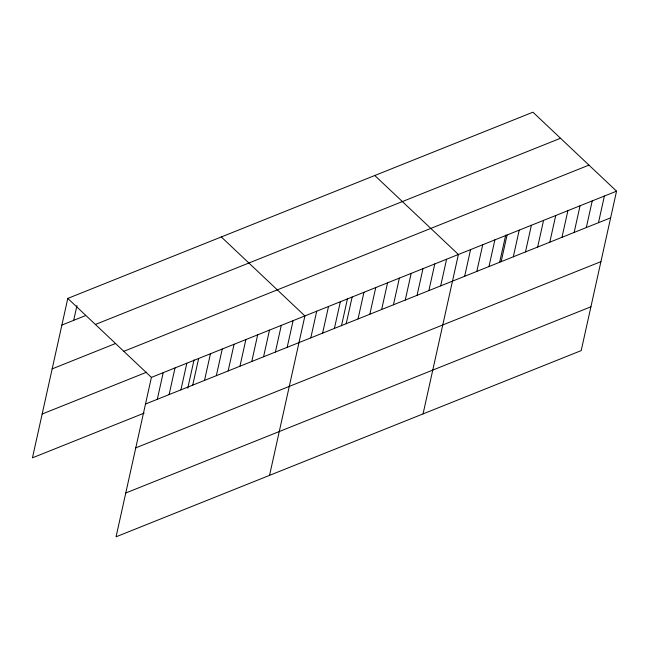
<?xml version="1.0" encoding="UTF-8"?>
<svg xmlns="http://www.w3.org/2000/svg" width="649" height="649" viewBox="0 0 649 649"><rect width="100%" height="100%" fill="white"/><g stroke="black" fill="none" stroke-linecap="round" stroke-linejoin="round"><path stroke-width="0.97" d="M616.55 191.171L151.404 377.385L116.057 536.804L581.204 350.598L616.55 191.171L532.943 112.196L67.796 298.402L32.45 457.829L144.167 413.105M73.694 320.338L76.971 305.525M157.301 399.322L163.207 372.656M169.105 394.592L175.019 367.926M180.917 389.862L186.823 363.205M187.772 388.167L194.043 359.871M192.721 385.141L198.635 358.475M204.532 380.411L210.438 353.746M216.336 375.682L222.25 349.024M228.148 370.96L234.054 344.294M239.952 366.231L245.866 339.565M251.763 361.501L257.669 334.843M263.567 356.78L269.481 330.114M275.379 352.05L281.285 325.384M287.183 347.32L293.097 320.663M269.554 475.36L304.9 315.933L221.293 236.95M310.798 337.869L316.712 311.204M322.602 333.14L328.516 306.482M334.413 328.418L340.327 301.753M341.471 325.806L347.539 298.418M346.217 323.689L352.131 297.023M358.029 318.959L363.943 292.301M369.833 314.238L375.747 287.572M381.644 309.508L387.558 282.842M393.448 304.779L399.362 278.121M405.26 300.057L411.166 273.391M417.064 295.327L422.978 268.662M428.875 290.598L434.781 263.94M440.679 285.876L446.593 259.211M423.059 413.908L458.397 254.481L374.789 175.506M464.652 276.279L470.566 249.614M476.82 271.404L482.734 244.746M488.981 266.536L494.895 239.87M499.616 262.488L505.693 235.108M501.15 261.669L507.064 235.003M513.318 256.793L519.224 230.135M525.479 251.926L531.393 225.26M537.648 247.058L543.554 220.392M549.808 242.191L555.722 215.525M561.977 237.315L567.891 210.649M574.146 232.447L580.052 205.782M586.307 227.58L592.221 200.914M598.475 222.704L604.381 196.039M61.882 325.068L85.498 315.617M95.387 324.468L560.533 138.253M52.171 368.875L115.749 343.426M123.813 351.32L588.959 165.106M42.161 414.021L146.617 372.202M145.49 404.043L610.636 217.837M135.779 447.859L600.925 261.644M125.768 492.997L590.923 306.782M67.796 298.402L151.404 377.385"/></g></svg>
